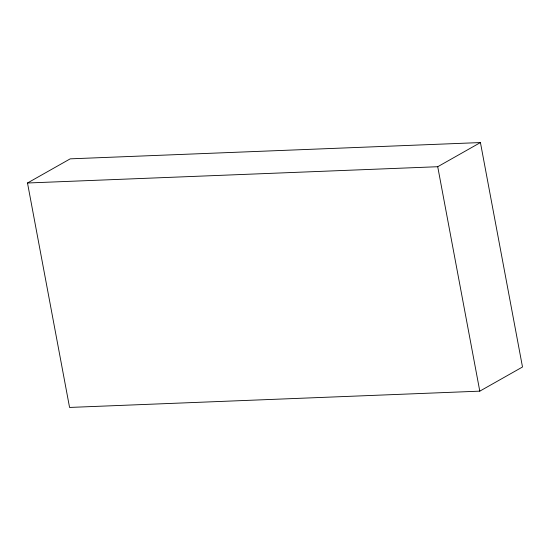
<?xml version="1.0" encoding="UTF-8"?>
<svg xmlns="http://www.w3.org/2000/svg" width="550" height="550" viewBox="0 0 550 550"><rect width="100%" height="100%" fill="white"/><g stroke="black" fill="none" stroke-linecap="round" stroke-linejoin="round"><path stroke-width="0.82" d="M27.5 182.999L70.208 158.847L480.432 142.56L522.5 367.001L479.793 391.153L69.568 407.44L27.5 182.999L437.724 166.719L480.432 142.56M437.724 166.719L479.793 391.153"/></g></svg>
